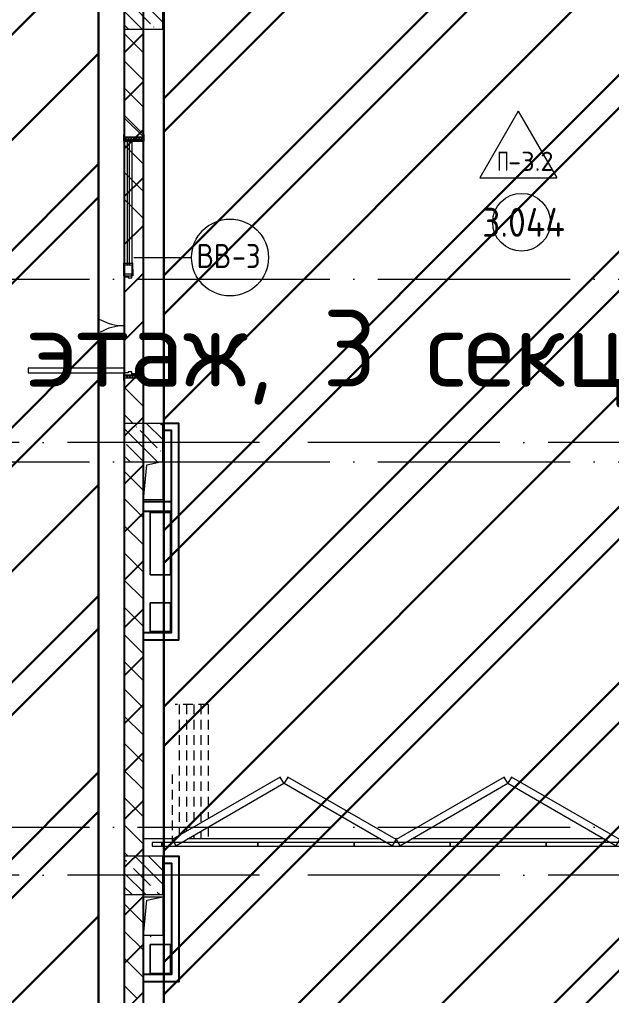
# Model space of a CAD drawing. Header units: millimetres. Extents: x -68946 to 690821, y -552984 to 293768.
# Drawn here: x 172013 to 178171, y -237681 to -227531 of the extents above; entities that cross this region are included whole.
import ezdxf

# ---------------------------------------------------------------- set-up
doc = ezdxf.new("R2010")
doc.units = ezdxf.units.MM
doc.linetypes.add('200_ШТРИХ__ш1_п0_6_', pattern=[160, 100, -60])
doc.linetypes.add('ADSK_Линия сетки', pattern=[2500, 2000, -250, 0, -250])
for name, color, linetype, lineweight in [('0) блоки', 250, 'Continuous', 25), ('1.2) Стяжка 6 вып.', 30, 'Continuous', 30), ('1.3) Звуко-изол           6 вып.', 90, 'Continuous', 30), ('1.4) Стяжка 6 вып.', 30, 'Continuous', 30), ('A-AREA-____-IDEN', 250, 'Continuous', 9), ('A-DETL-GENF-OTLN', 250, 'Continuous', 5), ('A-DOOR-____-IDEN', 250, 'Continuous', 9), ('A-DOOR-____-MCUT', 250, 'Continuous', 5), ('A-DOOR-____-OTLN', 250, 'Continuous', 5), ('A-DOOR-FRAM-MCUT', 250, 'Continuous', 5), ('A-DOOR-FRAM-OTLN', 250, 'Continuous', 5), ('A-DOOR-GLAZ-MCUT', 250, 'Continuous', 5), ('A-FLOR-____-IDEN', 250, 'Continuous', 9), ('A-FLOR-____-OTLN', 250, 'Continuous', 9), ('A-GENM-____-MCUT', 250, 'Continuous', 25), ('A-GENM-____-OTLN', 250, 'Continuous', 9), ('A-GLAZ-____-OTLN', 250, 'Continuous', 5), ('A-WALL-____-MCUT', 250, 'Continuous', 13), ('A-WALL-____-PATT', 250, 'Continuous', 13), ('G-____-____-TEXT', 250, 'Continuous', 9), ('I-WALL-____-OTLN', 250, 'Continuous', 9), ('S-COLS-____-MCUT', 250, 'Continuous', 25), ('S-COLS-____-OTLN', 250, 'Continuous', 9), ('S-GRID-____-OTLN', 250, 'Continuous', 9), ('Обобщенные модели', 250, 'Continuous', 9)]:
    doc.layers.add(name, color=color, linetype=linetype, lineweight=lineweight)
doc.styles.add('GOST Common_1', font='', dxfattribs={"width": 0.9, "height": 250})
doc.styles.add('ISOCPEUR_1', font='isocpeur.ttf', dxfattribs={"width": 0.9, "height": 250})
doc.styles.add('ISOCPEUR_2', font='isocpeur.ttf', dxfattribs={"height": 160})
doc.styles.add('ISOCPEUR_6', font='isocpeur.ttf', dxfattribs={"height": 3.5})
doc.styles.get('GOST Common_1').set_extended_font_data('GOST Common')
pattern_1 = [(135, (28052.9, -258555.93), (-141.42136, -141.42136), [])]

# ---------------------------------------------------------------- blocks, each defined once
blk = doc.blocks.new('DOR__перегородка__Прямоугольная - Вн_ДПГ_6840х3880h-V57-АР1_Маркировочный план 3 этажа секция 2_3')
at = {"layer": 'A-DOOR-____-OTLN', "linetype": '200_ШТРИХ__ш1_п0_6_'}
for p, q in [((-7200, -65), (-7200, -40)), ((-7183, -75), (-5177, -75)), ((-5027, -75), (-5006, -75)), ((-4856, -75), (-2851, -75)), ((-2701, -75), (-2680, -75)), ((-2530, -75), (-520, -75)), ((-735, -199), (-735, -75)), ((-660, -156), (-660, -75)), ((-585, -112), (-585, -75)), ((-370, -75), (-360, -75)), ((-360, -747), (-360, -40)), ((-585, -1474), (-585, -199)), ((-510, -1474), (-510, -155)), ((-435, -1474), (-435, -112)), ((-735, -1474), (-735, -285)), ((-660, -1474), (-660, -242)), ((-735, -1474), (-393, -1474))]:
    blk.add_line(p, q, dxfattribs=at)
at = {"layer": 'A-DOOR-FRAM-MCUT'}
for p, q in [((-7306, -4), (-7343, -69)), ((-7343, -69), (-6217, -719)), ((-6180, -654), (-7306, -4)), ((-5054, -4), (-6180, -654)), ((-6142, -719), (-5017, -69)), ((-5017, -69), (-5054, -4)), ((-4979, -4), (-5017, -69)), ((-5017, -69), (-3891, -719)), ((-3853, -654), (-4979, -4)), ((-2728, -4), (-3853, -654)), ((-3816, -719), (-2690, -69)), ((-2690, -69), (-2728, -4)), ((-2653, -4), (-2690, -69)), ((-2690, -69), (-1564, -719)), ((-1527, -654), (-2653, -4)), ((-398, -4), (-1523, -654)), ((-1486, -719), (-360, -69)), ((-360, -69), (-398, -4)), ((-6217, -719), (-6180, -654)), ((-6180, -654), (-6142, -719)), ((-3891, -719), (-3853, -654)), ((-3853, -654), (-3816, -719)), ((-1564, -719), (-1527, -654)), ((-1523, -654), (-1486, -719))]:
    blk.add_line(p, q, dxfattribs=at)
blk = doc.blocks.new('Дверь_СКБ_2Ст_Фрамуга2 - Н_ВВ-3_2500x2600h_Учебные помещения_Фрамуга слева-V1-АР1_Маркировочный план 3 этажа секция 2_3')
at = {"layer": 'A-DOOR-____-OTLN'}
h = blk.add_hatch(dxfattribs=at)
h.set_pattern_fill('FP_3', color=256, style=0, pattern_type=2)
h.set_pattern_definition([(135, (1051.41, 164.685), (-14.1421, -14.1421), []), (225, (1051.41, 164.685), (14.1421, -14.1421), [])])
h.paths.add_polyline_path([(1237.5, 100), (1237.5, -100), (1262.5, -100), (1262.5, 100)])
at = {"layer": 'A-DOOR-FRAM-OTLN'}
h = blk.add_hatch(dxfattribs=at)
h.set_pattern_fill('FP_4', color=256, style=0, pattern_type=2)
h.set_pattern_definition([(45, (-1071.384, 164.685), (-14.1421, 14.1421), []), (135, (-1071.384, 164.685), (-14.1421, -14.1421), [])])
h.paths.add_polyline_path([(-1237.5, -100), (-1212.5, -100), (-1212.5, 100), (-1237.5, 100)])
at = {"layer": 'A-DOOR-____-MCUT'}
for p, q in [((-1187.5, 1100), (-1187.5, 100)), ((-1137.5, 1100), (-1187.5, 1100)), ((-1137.5, 100), (-1137.5, 1100)), ((-1187.5, 100), (-1137.5, 100))]:
    blk.add_line(p, q, dxfattribs=at)
at = {"layer": 'A-DOOR-____-OTLN'}
for centre, radius, start, end in [((-1197.5, 100), 500, 360, 30), ((-177.5, 100), 520, 150, 180)]:
    blk.add_arc(centre, radius, start, end, dxfattribs=at)
at = {"layer": 'A-DOOR-FRAM-MCUT'}
for p, q in [((-1197.5, 108), (-1267.5, 108)), ((-1267.5, 108), (-1267.5, 100)), ((-1197.5, 100), (-1197.5, 108)), ((-177.5, 108), (-177.5, 100)), ((-107.5, 108), (-177.5, 108)), ((-117.5, 108), (-117.5, 100)), ((-47.5, 108), (-117.5, 108)), ((-107.5, 100), (-107.5, 108)), ((-47.5, 100), (-47.5, 108)), ((1292.5, 108), (1222.5, 108)), ((1222.5, 108), (1222.5, 100)), ((1292.5, 100), (1292.5, 108)), ((-1267.5, 100), (-1197.5, 100)), ((-1212.5, 100), (-1237.5, 100)), ((-1237.5, 100), (-1237.5, -100)), ((-1187.5, 100), (-1212.5, 100)), ((-1212.5, 100), (-1212.5, 20)), ((-1212.5, -100), (-1212.5, 100)), ((-1212.5, 20), (-1177.5, 20)), ((-1197.5, 20), (-1212.5, 20)), ((-1212.5, 20), (-1212.5, -100)), ((-1197.5, -100), (-1197.5, 20)), ((-1187.5, 60), (-1187.5, 100)), ((-1177.5, 60), (-1187.5, 60)), ((-1177.5, 20), (-1177.5, 60)), ((-187.5, 60), (-197.5, 60)), ((-197.5, 60), (-197.5, 20)), ((-197.5, 20), (-162.5, 20)), ((-187.5, 100), (-187.5, 60)), ((-162.5, 100), (-187.5, 100)), ((-177.5, 100), (-177.5, 20)), ((-177.5, 12), (-177.5, 20)), ((-107.5, 12), (-177.5, 12)), ((-62.5, 100), (-162.5, 100)), ((-162.5, 20), (-162.5, 100)), ((-162.5, 20), (-162.5, 100)), ((-62.5, 20), (-162.5, 20)), ((-117.5, 20), (-117.5, 12)), ((-117.5, 12), (-47.5, 12)), ((-107.5, 20), (-107.5, 12)), ((-62.5, 100), (-62.5, 20)), ((-47.5, 100), (-47.5, 20)), ((-47.5, 100), (1237.5, 100)), ((-47.5, 12), (-47.5, 20)), ((1237.5, 20), (-47.5, 20)), ((1222.5, 100), (1222.5, 20)), ((1222.5, 100), (1292.5, 100)), ((1237.5, 20), (1222.5, 20)), ((1222.5, 20), (1222.5, -100)), ((1237.5, 100), (1237.5, 20)), ((1262.5, 100), (1237.5, 100)), ((1237.5, 100), (1237.5, -100)), ((1237.5, -100), (1237.5, 20)), ((1262.5, -100), (1262.5, 100)), ((-1197.5, -100), (-1267.5, -100)), ((-1267.5, -100), (-1267.5, -108)), ((-1237.5, -100), (-1212.5, -100)), ((-1212.5, -100), (-1197.5, -100)), ((-1197.5, -108), (-1197.5, -100)), ((1222.5, -100), (1237.5, -100)), ((1292.5, -100), (1222.5, -100)), ((1222.5, -100), (1222.5, -108)), ((1237.5, -100), (1262.5, -100)), ((1292.5, -108), (1292.5, -100)), ((-1267.5, -108), (-1197.5, -108)), ((1222.5, -108), (1292.5, -108))]:
    blk.add_line(p, q, dxfattribs=at)
at = {"layer": 'A-DOOR-GLAZ-MCUT'}
for p, q in [((1222.5, 70), (-62.5, 70)), ((1222.5, 50), (-62.5, 50))]:
    blk.add_line(p, q, dxfattribs=at)
blk = doc.blocks.new('BSC_Колонна _Прямоугольная - 400x400-V112-АР1_Маркировочный план 3 этажа секция 2_3')
at = {"layer": 'S-COLS-____-OTLN', "lineweight": 5}
h = blk.add_hatch(dxfattribs=at)
h.set_pattern_fill('FP_87', color=256, style=0, pattern_type=2)
h.set_pattern_definition([(135, (-145249.98, -31125), (-142.5612, -142.5612), []), (135, (-145107.42, -31125), (-142.5612, -142.5612), [252.016, -50.403, 3.353, -47.05])])
h.paths.add_polyline_path([(200, -200), (200, -200), (200, 200), (-200, 200), (-200, -200), (95, -200)])
at = {"layer": 'S-COLS-____-MCUT', "lineweight": 5}
for p, q in [((200, 200), (-200, 200)), ((-200, 200), (-200, -200)), ((200, -200), (200, 200)), ((-200, -200), (200, -200))]:
    blk.add_line(p, q, dxfattribs=at)
blk = doc.blocks.new('BSC_Колонна _Прямоугольная - 400x400-V114-АР1_Маркировочный план 3 этажа секция 2_3')
at = {"layer": 'S-COLS-____-OTLN', "lineweight": 5}
h = blk.add_hatch(dxfattribs=at)
h.set_pattern_fill('FP_89', color=256, style=0, pattern_type=2)
h.set_pattern_definition([(135, (-145249.98, -26625), (-142.5612, -142.5612), []), (135, (-145107.42, -26625), (-142.5612, -142.5612), [252.016, -50.403, 3.353, -47.05])])
h.paths.add_polyline_path([(70, -200), (200, -200), (200, 200), (-200, 200), (-200, -200), (13, -200)])
at = {"layer": 'S-COLS-____-MCUT', "lineweight": 5}
for p, q in [((200, 200), (-200, 200)), ((-200, 200), (-200, -200)), ((200, -200), (200, 200)), ((-200, -200), (200, -200))]:
    blk.add_line(p, q, dxfattribs=at)
blk = doc.blocks.new('BSC_Колонна _Прямоугольная - 400x400-V116-АР1_Маркировочный план 3 этажа секция 2_3')
at = {"layer": 'S-COLS-____-OTLN', "lineweight": 5}
h = blk.add_hatch(dxfattribs=at)
h.set_pattern_fill('FP_91', color=256, style=0, pattern_type=2)
h.set_pattern_definition([(135, (-145249.98, -22125), (-142.5612, -142.5612), []), (135, (-145107.42, -22125), (-142.5612, -142.5612), [252.016, -50.403, 3.353, -47.05])])
h.paths.add_polyline_path([(-87, -200), (200, -200), (200, 200), (-200, 200), (-200, -200)])
at = {"layer": 'S-COLS-____-MCUT', "lineweight": 5}
for p, q in [((200, 200), (-200, 200)), ((-200, 200), (-200, -200)), ((200, -200), (200, 200)), ((-200, -200), (200, -200))]:
    blk.add_line(p, q, dxfattribs=at)
blk = doc.blocks.new('101_Трансформируемая перегородка - 101_Трансформируемая перегородка без двери-38025956-АР1_Маркировочный план 3 этажа секция 2_3')
at = {"layer": 'A-GENM-____-MCUT', "lineweight": 5}
for p, q in [((100, 0), (0, 0)), ((0, 0), (0, -40)), ((100, -40), (100, 0)), ((100, 0), (100, -40)), ((1100, 0), (100, 0)), ((2100, 0), (1100, 0)), ((1100, 0), (1100, -40)), ((1100, -40), (1100, 0)), ((3100, 0), (2100, 0)), ((2100, 0), (2100, -40)), ((2100, -40), (2100, 0)), ((4100, 0), (3100, 0)), ((3100, 0), (3100, -40)), ((3100, -40), (3100, 0)), ((5100, 0), (4100, 0)), ((4100, 0), (4100, -40)), ((4100, -40), (4100, 0)), ((6100, 0), (5100, 0)), ((5100, 0), (5100, -40)), ((5100, -40), (5100, 0)), ((7100, 0), (6100, 0)), ((6100, 0), (6100, -40)), ((6100, -40), (6100, 0)), ((7100, -40), (7100, 0)), ((7200, 0), (7100, 0)), ((7100, 0), (7100, -40)), ((7200, -40), (7200, 0)), ((0, -40), (100, -40)), ((100, -40), (1100, -40)), ((1100, -40), (2100, -40)), ((2100, -40), (3100, -40)), ((3100, -40), (4100, -40)), ((4100, -40), (5100, -40)), ((5100, -40), (6100, -40)), ((6100, -40), (7100, -40)), ((7100, -40), (7200, -40))]:
    blk.add_line(p, q, dxfattribs=at)
blk = doc.blocks.new('_Wn_-As_OpeningMEP_floor__Rectangular - _Wn_-As_OpeningMEP_floor__Rectangular-V185-АР1_Маркировочный план 3 этажа секция 2_3')
at = {"layer": 'A-DETL-GENF-OTLN', "lineweight": 5}
for p, q in [((-100, -150), (-65, 215)), ((-65, 215), (77, 245))]:
    blk.add_line(p, q, dxfattribs=at)
blk = doc.blocks.new('_Wn_-As_OpeningMEP_floor__Rectangular - _Wn_-As_OpeningMEP_floor__Rectangular-V179-АР1_Маркировочный план 3 этажа секция 2_3')
at = {"layer": 'A-DETL-GENF-OTLN', "lineweight": 5}
for p, q in [((-100, -150), (-65, 215)), ((-65, 215), (100, 250))]:
    blk.add_line(p, q, dxfattribs=at)
blk = doc.blocks.new('AAR_СКБ_Марка_Помещения_мал - Номер-28977439-АР1_Маркировочный план 3 этажа секция 2_3')
at = {"layer": 'A-AREA-____-IDEN'}
blk.add_circle((-0.03, 0), 3, dxfattribs=at)
blk = doc.blocks.new('AAR_СКБ_Марка_Перекрытия - Марка пола-17325028-АР1_Маркировочный план 3 этажа секция 2_3')
at = {"layer": 'A-FLOR-____-IDEN'}
for p, q in [((0, 6.93), (-4, 0)), ((0, 6.93), (4, 0)), ((-4, 0), (4, 0))]:
    blk.add_line(p, q, dxfattribs=at)
blk = doc.blocks.new('ADSK_Марка_Дверь - Типоразмер_ADSK_Марка-30565456-АР1_Маркировочный план 3 этажа секция 2_3')
at = {"layer": 'A-DOOR-____-IDEN'}
blk.add_circle((0, 0), 4, dxfattribs=at)

msp = doc.modelspace()

# ---------------------------------------------------------------- hatches: boundary and pattern name
at = {"layer": '0) блоки'}
h = msp.add_hatch(dxfattribs=at)
h.set_pattern_fill('ANSI31', color=256, scale=111)
h.set_pattern_definition([(45, (15765.3, -311451.93), (-249.2021, 249.2021), [])])
h.paths.add_polyline_path([(173103.2025, -258330.9286), (173303.2245, -258330.9286), (173302.9057, -199980.9286), (173102.8838, -199980.9286)])
at = {"layer": '1.2) Стяжка 6 вып.', "lineweight": 30}
h = msp.add_hatch(dxfattribs=at)
h.set_pattern_fill('ANSI31', color=256, scale=333)
h.paths.add_polyline_path([(168744.8482, -232848.7237), (165003.6855, -232848.7237), (165003.6855, -230577.8929), (168744.8482, -230577.8929), (168744.8482, -224829.3261), (164833.2162, -224829.3261), (164833.2162, -221125.1731), (168744.8482, -221125.1731), (168744.8482, -213028.6273), (164947.8838, -213028.6273), (164947.8838, -210186.4206), (168744.8482, -210186.4206), (168744.8482, -199980.9286), (172833.1936, -199980.9286), (172833.1936, -258343.4286), (168744.8482, -258343.4286), (168744.8482, -248036.2565), (164977.9057, -248036.2565), (164977.9057, -245910.0791), (168744.8482, -245910.0791)])
h = msp.add_hatch(dxfattribs=at)
h.set_pattern_fill('ANSI31', color=256, scale=333)
h.paths.add_polyline_path([(173512.8838, -245079.3606), (180602.8838, -245079.3606), (180602.8838, -216661.0067), (173512.8838, -216661.0067)])
at = {"layer": '1.3) Звуко-изол           6 вып.', "lineweight": 30}
h = msp.add_hatch(dxfattribs=at)
h.set_pattern_fill('ANSI31', color=256, scale=500)
h.paths.add_polyline_path([(168744.8482, -232848.7237), (165003.6855, -232848.7237), (165003.6855, -230577.8929), (168744.8482, -230577.8929), (168744.8482, -224829.3261), (164833.2162, -224829.3261), (164833.2162, -221125.1731), (168744.8482, -221125.1731), (168744.8482, -213028.6273), (164947.8838, -213028.6273), (164947.8838, -210186.4206), (168744.8482, -210186.4206), (168744.8482, -199980.9286), (172833.1936, -199980.9286), (172833.1936, -258343.4286), (168744.8482, -258343.4286), (168744.8482, -248036.2565), (164977.9057, -248036.2565), (164977.9057, -245910.0791), (168744.8482, -245910.0791)])
h = msp.add_hatch(dxfattribs=at)
h.set_pattern_fill('ANSI31', color=256, scale=500)
h.paths.add_polyline_path([(173512.8838, -245079.3606), (180602.8838, -245079.3606), (180602.8838, -216661.0067), (173512.8838, -216661.0067)])
at = {"layer": '1.4) Стяжка 6 вып.', "lineweight": 30}
h = msp.add_hatch(dxfattribs=at)
h.set_pattern_fill('ANSI32', color=256, scale=333)
h.paths.add_polyline_path([(168744.8482, -232848.7237), (165003.6855, -232848.7237), (165003.6855, -230577.8929), (168744.8482, -230577.8929), (168744.8482, -224829.3261), (164833.2162, -224829.3261), (164833.2162, -221125.1731), (168744.8482, -221125.1731), (168744.8482, -213028.6273), (164947.8838, -213028.6273), (164947.8838, -210186.4206), (168744.8482, -210186.4206), (168744.8482, -199980.9286), (172833.1936, -199980.9286), (172833.1936, -258343.4286), (168744.8482, -258343.4286), (168744.8482, -248036.2565), (164977.9057, -248036.2565), (164977.9057, -245910.0791), (168744.8482, -245910.0791)])
h = msp.add_hatch(dxfattribs=at)
h.set_pattern_fill('ANSI32', color=256, scale=333)
h.paths.add_polyline_path([(173512.8838, -245079.3606), (180602.8838, -245079.3606), (180602.8838, -216661.0067), (173512.8838, -216661.0067)])
at = {"layer": 'A-WALL-____-PATT', "lineweight": 15}
h = msp.add_hatch(dxfattribs=at)
h.set_pattern_fill('FP_1', color=256, style=0, pattern_type=2)
h.set_pattern_definition(pattern_1)
h.paths.add_polyline_path([(173197.9185, -231730.9282), (173302.7186, -231730.9282), (173302.7186, -231255.9292), (173102.7186, -231255.9292), (173102.9057, -231730.9282), (173182.7186, -231730.9282)])
h.paths.add_polyline_path([(173102.7186, -228755.9292), (173302.7186, -228755.9292), (173302.7186, -227630.9286), (173102.7186, -227630.9286), (173102.7186, -228755.9001)])
h = msp.add_hatch(dxfattribs=at)
h.set_pattern_fill('FP_1', color=256, style=0, pattern_type=2)
h.set_pattern_definition([(135, (28053.1, -259430.93), (-141.42136, -141.42136), [])])
h.paths.add_polyline_path([(173198.1057, -236230.9286), (173302.7186, -236230.9286), (173302.9057, -232130.9286), (173102.9057, -232130.9286), (173103.0929, -236230.9286), (173182.9057, -236230.9286)])
h.paths.add_polyline_path([(173102.9057, -229630.9286), (173302.9057, -229630.9286), (173302.9057, -228505.928), (173102.9057, -228505.928), (173102.9057, -229630.8995)])
h = msp.add_hatch(dxfattribs=at)
h.set_pattern_fill('FP_1', color=256, style=0, pattern_type=2)
h.set_pattern_definition(pattern_1)
h.paths.add_polyline_path([(173102.9057, -240730.9286), (173302.9057, -240730.9286), (173302.9057, -240210.9286), (173102.9057, -240210.9286), (173102.9057, -240635.2173)])
h.paths.add_polyline_path([(173302.9057, -237710.9286), (173302.9057, -236630.9286), (173102.9057, -236630.9286), (173102.9057, -237710.9286), (173182.9057, -237710.9286)])
h = msp.add_hatch(dxfattribs=at)
h.set_pattern_fill('FP_2', color=256, style=0, pattern_type=2)
h.set_pattern_definition([(45, (28052.9, -258555.93), (-251.4472, 251.4472), []), (45, (28052.9, -258174.93), (-251.4472, 251.4472), [])])
h.paths.add_polyline_path([(173502.8838, -237175.9286), (173512.8838, -237175.9286), (173512.8838, -237055.9286), (173372.9057, -237055.9286), (173372.9057, -237175.9286)])

# ---------------------------------------------------------------- linework, layer by layer
for p, q in [((173302.9057, -232543.7454), (173594.51, -232543.7454)), ((173302.9057, -232643.7454), (173594.51, -232643.7454))]:
    msp.add_line(p, q)
for points in [[(173302.9057, -233982.3566), (173669.51, -233982.3566), (173669.51, -231730.9286), (173502.8838, -231730.9286)], [(173302.9057, -233907.3566), (173594.51, -233907.3566), (173594.51, -231805.9286), (173502.8838, -231805.9286)], [(173507.8838, -236230.9286), (173669.9293, -236230.9286), (173669.9293, -237538.2446), (173302.9057, -237538.2446)], [(173507.8838, -236305.9286), (173594.9293, -236305.9286), (173594.9293, -237463.2446), (173302.9057, -237463.2446)]]:
    msp.add_lwpolyline(points)
at = {"layer": '0) блоки'}
msp.add_lwpolyline([(173103.2025, -258330.9286), (173303.2245, -258330.9286), (173302.9057, -199980.9286), (173102.8838, -199980.9286)], close=True, dxfattribs=at)
at = {"layer": '1.2) Стяжка 6 вып.', "lineweight": 30}
for points in [[(168744.8482, -221125.1731), (168744.8482, -213028.6273), (164947.8838, -213028.6273), (164947.8838, -210186.4206), (168744.8482, -210186.4206), (168744.8482, -199980.9286), (172833.1936, -199980.9286), (172833.1936, -258343.4286), (168744.8482, -258343.4286), (168744.8482, -248036.2565), (164977.9057, -248036.2565), (164977.9057, -245910.0791), (168744.8482, -245910.0791), (168744.8482, -232848.7237), (165003.6855, -232848.7237), (165003.6855, -230577.8929), (168744.8482, -230577.8929), (168744.8482, -224829.3261), (164833.2162, -224829.3261), (164833.2162, -221125.1731)], [(173512.8838, -245079.3606), (180602.8838, -245079.3606), (180602.8838, -216661.0067), (173512.8838, -216661.0067)]]:
    msp.add_lwpolyline(points, close=True, dxfattribs=at)
at = {"layer": 'A-DOOR-____-IDEN'}
msp.add_line((173202.7186, -230005.9292), (173802.7186, -230005.9292), dxfattribs=at)
at = {"layer": 'A-FLOR-____-OTLN', "lineweight": 5}
for p, q in [((173302.9057, -227630.9286), (173302.9057, -228725.9292)), ((173102.9057, -230181.0462), (173102.9057, -228780.9292)), ((173102.9057, -230205.9292), (173102.9057, -231205.9292)), ((173302.7464, -232525.928), (173302.7464, -232130.9286)), ((173502.7464, -232130.9286), (173502.7464, -232525.928)), ((173502.7464, -232525.928), (173302.7464, -232525.928)), ((173610.3536, -236053.1986), (173302.7186, -236053.1986)), ((175769.6224, -236053.1986), (173760.322, -236053.1986)), ((175940.4866, -236053.1986), (175919.5908, -236053.1986)), ((178096.1461, -236053.1986), (176090.455, -236053.1986)), ((173302.8838, -237055.9286), (173302.8838, -236655.9286)), ((173302.8838, -236655.9286), (173502.8838, -236655.9286)), ((173502.8838, -236655.9286), (173502.8838, -237055.9286))]:
    msp.add_line(p, q, dxfattribs=at)
at = {"layer": 'A-WALL-____-MCUT', "color": 7, "lineweight": 15}
for p, q in [((173102.7186, -227630.9286), (173102.7186, -228725.9292)), ((173302.7186, -228725.9292), (173302.7186, -227630.9286)), ((173102.7186, -231285.9292), (173102.7186, -231730.9282)), ((173302.7186, -231730.9282), (173302.7186, -231285.9292)), ((173102.7186, -232130.9286), (173102.7186, -236230.9286)), ((173302.7186, -232130.9286), (173302.7186, -236230.9286)), ((173302.7186, -236230.9286), (173302.7186, -235380.928)), ((173102.8838, -236630.9286), (173102.9057, -237680.9286)), ((173302.9057, -237680.9286), (173302.8838, -236630.9286)), ((173502.8838, -237055.9286), (173302.8838, -237055.9286))]:
    msp.add_line(p, q, dxfattribs=at)
at = {"layer": 'I-WALL-____-OTLN', "lineweight": 15}
for p, q in [((173102.7186, -230180.9292), (173102.7186, -228795.9292)), ((173302.7186, -228795.9292), (173302.7186, -231215.9292)), ((173102.7186, -231155.9292), (173102.7186, -230205.9292))]:
    msp.add_line(p, q, dxfattribs=at)
at = {"layer": 'S-GRID-____-OTLN', "linetype": 'ADSK_Линия сетки'}
for p, q in [((173302.9057, -262294.7685), (173302.9057, -197353.9241)), ((93236.8325, -230230.9286), (181748.3453, -230230.9286)), ((184510.8783, -231930.9286), (127372.9057, -231930.9286)), ((93236.8325, -232130.9286), (181888.5828, -232130.9286)), ((93236.8325, -235930.9286), (181748.3453, -235930.9286)), ((184510.8783, -236430.9286), (127372.9057, -236430.9286))]:
    msp.add_line(p, q, dxfattribs=at)
at = {"layer": 'Обобщенные модели'}
for p, q in [((173372.5278, -233307.128), (173372.5278, -232657.128)), ((173372.5278, -232657.128), (173582.5278, -232657.128)), ((173372.5278, -233307.128), (173372.5278, -232657.128)), ((173372.5278, -232657.128), (173582.5278, -232657.128)), ((173582.5278, -232657.128), (173372.5278, -232657.128)), ((173372.5278, -232657.128), (173372.5278, -233307.128)), ((173582.5278, -232657.128), (173582.5278, -233307.128)), ((173582.5278, -232657.128), (173582.5278, -233307.128)), ((173582.5278, -233307.128), (173582.5278, -232657.128)), ((173582.5278, -233307.128), (173372.5278, -233307.128)), ((173582.5278, -233307.128), (173372.5278, -233307.128)), ((173372.5278, -233307.128), (173582.5278, -233307.128)), ((173372.5278, -233897.128), (173372.5278, -233597.128)), ((173372.5278, -233597.128), (173582.5278, -233597.128)), ((173372.5278, -233897.128), (173372.5278, -233597.128)), ((173372.5278, -233597.128), (173582.5278, -233597.128)), ((173582.5278, -233597.128), (173372.5278, -233597.128)), ((173372.5278, -233597.128), (173372.5278, -233897.128)), ((173582.5278, -233597.128), (173582.5278, -233897.128)), ((173582.5278, -233597.128), (173582.5278, -233897.128)), ((173582.5278, -233897.128), (173582.5278, -233597.128)), ((173582.5278, -233897.128), (173372.5278, -233897.128)), ((173582.5278, -233897.128), (173372.5278, -233897.128)), ((173372.5278, -233897.128), (173582.5278, -233897.128)), ((173372.9057, -237450.928), (173372.9057, -237150.928)), ((173372.9057, -237150.928), (173582.9057, -237150.928)), ((173372.9057, -237450.928), (173372.9057, -237150.928)), ((173372.9057, -237150.928), (173582.9057, -237150.928)), ((173582.9057, -237150.928), (173372.9057, -237150.928)), ((173372.9057, -237150.928), (173372.9057, -237450.928)), ((173582.9057, -237150.928), (173582.9057, -237450.928)), ((173582.9057, -237150.928), (173582.9057, -237450.928)), ((173582.9057, -237450.928), (173582.9057, -237150.928)), ((173582.9057, -237450.928), (173372.9057, -237450.928)), ((173582.9057, -237450.928), (173372.9057, -237450.928)), ((173372.9057, -237450.928), (173582.9057, -237450.928))]:
    msp.add_line(p, q, dxfattribs=at)

# ---------------------------------------------------------------- block references
at = {"layer": 'A-AREA-____-IDEN', "xscale": 99.99999999999993, "yscale": 99.99999999999993, "zscale": 99.99999999999993}
msp.add_blockref('AAR_СКБ_Марка_Помещения_мал - Номер-28977439-АР1_Маркировочный план 3 этажа секция 2_3', (177238.4127, -229638.9263), dxfattribs=at)
at = {"layer": 'A-DOOR-____-IDEN', "xscale": 99.99999999999993, "yscale": 99.99999999999993, "zscale": 99.99999999999993}
msp.add_blockref('ADSK_Марка_Дверь - Типоразмер_ADSK_Марка-30565456-АР1_Маркировочный план 3 этажа секция 2_3', (174202.7186, -230005.9292), dxfattribs=at)
at = {"layer": 'A-DOOR-____-OTLN'}
for name, p, rotation in [('Дверь_СКБ_2Ст_Фрамуга2 - Н_ВВ-3_2500x2600h_Учебные помещения_Фрамуга слева-V1-АР1_Маркировочный план 3 этажа секция 2_3', (173202.7186, -230018.4292), 89.99999999999987), ('DOR__перегородка__Прямоугольная - Вн_ДПГ_6840х3880h-V57-АР1_Маркировочный план 3 этажа секция 2_3', (173239.9057, -236128.1986), 180)]:
    msp.add_blockref(name, p, dxfattribs=dict(at, rotation=rotation))
at = {"layer": 'A-FLOR-____-IDEN', "xscale": 99.99999999999993, "yscale": 99.99999999999993, "zscale": 99.99999999999993}
msp.add_blockref('AAR_СКБ_Марка_Перекрытия - Марка пола-17325028-АР1_Маркировочный план 3 этажа секция 2_3', (177200.9759, -229176.9763), dxfattribs=at)
at = {"layer": 'A-GENM-____-OTLN', "lineweight": 5, "rotation": 180}
msp.add_blockref('101_Трансформируемая перегородка - 101_Трансформируемая перегородка без двери-38025956-АР1_Маркировочный план 3 этажа секция 2_3', (180592.9057, -236128.1986), dxfattribs=at)
at = {"layer": 'A-GLAZ-____-OTLN'}
for name, p in [('_Wn_-As_OpeningMEP_floor__Rectangular - _Wn_-As_OpeningMEP_floor__Rectangular-V185-АР1_Маркировочный план 3 этажа секция 2_3', (173402.7464, -232375.928)), ('_Wn_-As_OpeningMEP_floor__Rectangular - _Wn_-As_OpeningMEP_floor__Rectangular-V179-АР1_Маркировочный план 3 этажа секция 2_3', (173402.8838, -236905.9286))]:
    msp.add_blockref(name, p, dxfattribs=at)
at = {"layer": 'S-COLS-____-OTLN', "lineweight": 5}
for name, p in [('BSC_Колонна _Прямоугольная - 400x400-V112-АР1_Маркировочный план 3 этажа секция 2_3', (173302.8838, -227430.9286)), ('BSC_Колонна _Прямоугольная - 400x400-V114-АР1_Маркировочный план 3 этажа секция 2_3', (173302.8838, -231930.9286)), ('BSC_Колонна _Прямоугольная - 400x400-V116-АР1_Маркировочный план 3 этажа секция 2_3', (173302.8838, -236430.9286))]:
    msp.add_blockref(name, p, dxfattribs=at)

# ---------------------------------------------------------------- texts
at = {"layer": 'A-AREA-____-IDEN', "insert": (176825.6735, -229490.2665), "char_height": 300, "width": 692.658, "attachment_point": 1, "style": 'ISOCPEUR_1'}
msp.add_mtext('3.044', dxfattribs=at)
at = {"layer": 'A-DOOR-____-IDEN', "char_height": 250, "attachment_point": 1, "style": 'GOST Common_1'}
for s, insert, width in [('ВВ', (173853.9612, -229865.4786), 447.341625), ('-3', (174223.0549, -229865.4786), 389.620125)]:
    msp.add_mtext(s, dxfattribs=dict(at, insert=insert, width=width))
at = {"layer": 'A-FLOR-____-IDEN', "char_height": 200, "attachment_point": 1, "style": 'ISOCPEUR_2'}
for s, insert, width in [('\\fISOCPEUR|b0|i0|c204|p34|;\\W.7;П', (176979.6409, -228905.5905), 140.295312), ('-3.2', (177095.3962, -228905.5905), 420.885937)]:
    msp.add_mtext(s, dxfattribs=dict(at, insert=insert, width=width))
at = {"layer": 'G-____-____-TEXT', "color": 7, "insert": (171019.802, -230549.885), "char_height": 800, "width": 18169.734652, "attachment_point": 1, "style": 'ISOCPEUR_6'}
msp.add_mtext('3 этаж, 3 секция', dxfattribs=at)

doc.saveas('drawing.dxf')
